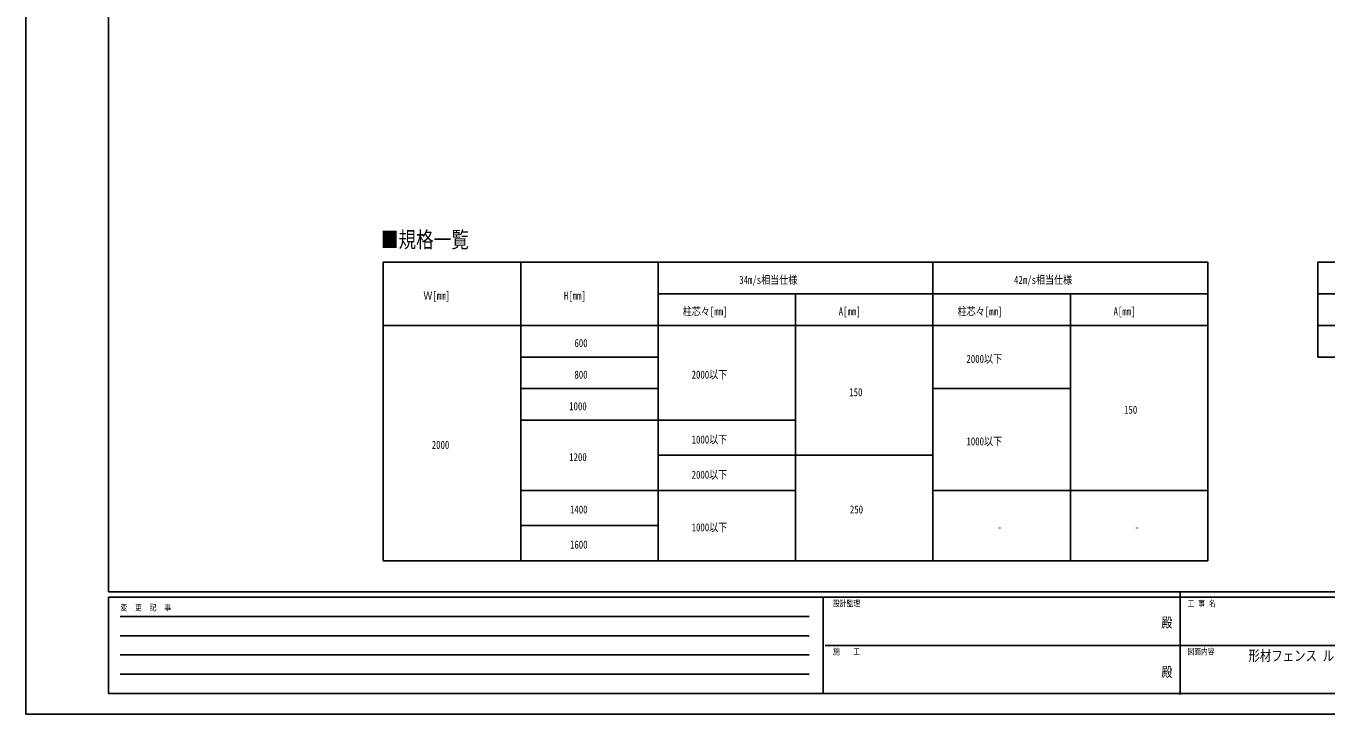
# Model space of a CAD drawing. Units: millimetres, scale not verified. Extents: x -4205 to 4205, y -2970 to 2970.
# Drawn here: x -4205 to 525, y -2970 to -464 of the extents above; entities that cross this region are included whole.
import ezdxf
from ezdxf.enums import TextEntityAlignment as Align

# ---------------------------------------------------------------- set-up
doc = ezdxf.new("R2010")
doc.units = ezdxf.units.MM
doc.header["$LTSCALE"] = 10
doc.header["$PDMODE"] = 32
doc.header["$PDSIZE"] = 5
doc.layers.add('0-1_USER1', color=3, linetype='Continuous')
doc.layers.add('0-4_YKK_ZWAK', color=7, linetype='Continuous')
doc.styles.add('ＭＳ ゴシック', font='')
doc.styles.get('ＭＳ ゴシック').set_extended_font_data('MS Gothic')

msp = doc.modelspace()

# ---------------------------------------------------------------- linework, layer by layer
at = {"layer": '0-1_USER1'}
for p, q in [((-2904.98, -1325), (95.02, -1325)), ((-2904.98, -1325), (-2904.98, -2411.62)), ((-2404.98, -1325), (-2404.98, -2411.62)), ((-1904.98, -1325), (-1904.98, -2411.62)), ((-904.98, -1325), (-904.98, -2411.62)), ((95.02, -1325), (95.02, -2411.62)), ((495.02, -1325), (2895.02, -1325)), ((495.02, -1325), (495.02, -1670)), ((-1904.98, -1440), (95.02, -1440)), ((-1404.98, -1440), (-1404.98, -2411.62)), ((-404.98, -1440), (-404.98, -2411.62)), ((495.02, -1440), (2895.02, -1440)), ((-2904.98, -1555), (95.02, -1555)), ((495.02, -1555), (2895.02, -1555)), ((-2404.98, -1670), (-1904.98, -1670)), ((495.02, -1670), (2895.02, -1670)), ((-2404.98, -1785), (-1904.98, -1785)), ((-904.98, -1785), (-404.98, -1785)), ((-2404.98, -1900), (-1404.98, -1900)), ((-1904.98, -2027.91), (-904.98, -2027.91)), ((-2404.98, -2155.81), (-1404.98, -2155.81)), ((-904.98, -2155.81), (95.02, -2155.81)), ((-2404.98, -2283.72), (-1904.98, -2283.72)), ((-2904.98, -2411.62), (95.02, -2411.62))]:
    msp.add_line(p, q, dxfattribs=at)
at = {"layer": '0-4_YKK_ZWAK'}
for p, q in [((-3904.98, -2525), (-3904.98, 2775)), ((3895.02, -2525), (-3904.98, -2525)), ((-1304.98, -2545), (-3904.98, -2545)), ((-3904.98, -2895), (-3904.98, -2545)), ((-1304.98, -2545), (-1304.98, -2895)), ((-4.98, -2545), (-1304.98, -2545)), ((-4.98, -2525), (-4.98, -2895)), ((1295.02, -2545), (-4.98, -2545)), ((-3862.48, -2615), (-1354.98, -2615)), ((-3862.48, -2685), (-1354.98, -2685)), ((-1297.48, -2720), (-4.98, -2720)), ((-4.98, -2720), (1295.02, -2720)), ((-3862.48, -2755), (-1354.98, -2755)), ((-3862.48, -2825), (-1354.98, -2825)), ((-3904.98, -2895), (-1304.98, -2895)), ((-1304.98, -2895), (-4.98, -2895)), ((-4.98, -2895), (1295.02, -2895))]:
    msp.add_line(p, q, dxfattribs=at)
msp.add_lwpolyline([(-4205, -2970), (4205, -2970), (4205, 2970), (-4205, 2970)], close=True, dxfattribs=at)
msp.add_point((-4.98, -2895), dxfattribs=at)

# ---------------------------------------------------------------- texts
at = {"layer": '0-1_USER1', "style": 'ＭＳ ゴシック', "width": 0.8}
for s, height, p in [('■規格一覧', 58.65, (-2913.51, -1289.42)), ('34m/s相当仕様', 29.33, (-1609.78, -1412.5)), ('42m/s相当仕様', 29.33, (-609.78, -1412.5)), ('Ｗ[mm]', 29.33, (-2758.98, -1470)), ('H[mm]', 29.33, (-2247.78, -1470)), ('柱芯々[mm]', 29.33, (-1814.98, -1527.5)), ('A[mm]', 29.33, (-1247.78, -1527.5)), ('柱芯々[mm]', 29.33, (-814.98, -1527.5)), ('A[mm]', 29.33, (-247.78, -1527.5)), ('600', 29.33, (-2209.38, -1642.5)), ('2000以下', 29.33, (-782.98, -1700)), ('800', 29.33, (-2209.38, -1757.5)), ('2000以下', 29.33, (-1782.98, -1757.5)), ('150', 29.33, (-1209.38, -1821.45)), ('1000', 29.33, (-2228.58, -1872.5)), ('150', 29.33, (-209.38, -1885.41)), ('2000', 29.33, (-2728.58, -2013.31)), ('1000以下', 29.33, (-1782.98, -1993.95)), ('1000以下', 29.33, (-782.98, -2000.41)), ('1200', 29.33, (-2228.58, -2057.91)), ('2000以下', 29.33, (-1782.98, -2121.86)), ('1400', 29.33, (-2225.5, -2248.51)), ('250', 29.33, (-1207.1, -2248.51)), ('1000以下', 29.33, (-1782.98, -2313.72)), ('-', 29.33, (-670.31, -2312.46)), ('-', 29.33, (-170.31, -2312.46)), ('1600', 29.33, (-2225.5, -2376.41)), ('形材フェンス ルシアスフェンス F02型', 38.12, (242.97, -2788))]:
    msp.add_text(s, height=height, dxfattribs=at).set_placement(p, align=Align.BOTTOM_LEFT)
at = {"layer": '0-4_YKK_ZWAK', "style": 'ＭＳ ゴシック', "width": 0.8}
for s, height, p in [('設計監理', 21.99, (-1268.31, -2585)), ('工 事 名', 21.99, (21.27, -2585)), ('変  更  記  事', 21.99, (-3861.31, -2600)), ('殿', 36.66, (-73.67, -2665.83)), ('施\u3000\u3000工', 21.99, (-1268.31, -2760)), ('図面内容', 21.99, (21.27, -2760)), ('殿', 36.66, (-73.67, -2845.83))]:
    msp.add_text(s, height=height, dxfattribs=at).set_placement(p, align=Align.BOTTOM_LEFT)

doc.saveas('drawing.dxf')
